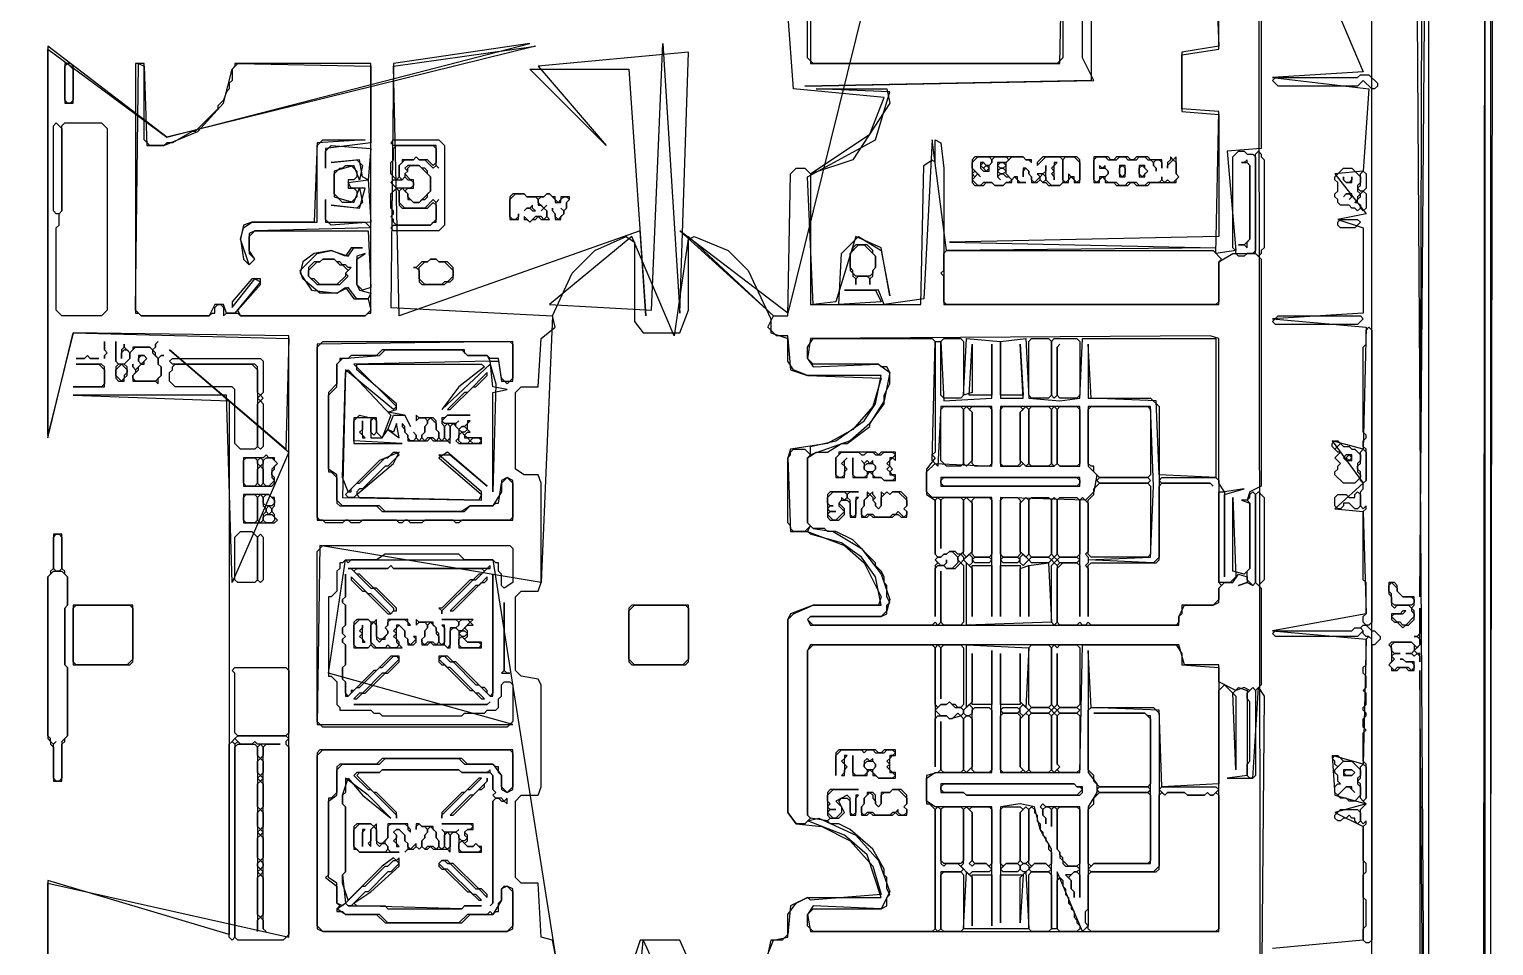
# Model space of a CAD drawing. Header units: millimetres. Extents: x 18 to 1005, y 22 to 1011.
# Drawn here: x 488 to 1005, y 404 to 727 of the extents above; entities that cross this region are included whole.
import ezdxf

# ---------------------------------------------------------------- set-up
doc = ezdxf.new("R2010")
doc.units = ezdxf.units.MM

msp = doc.modelspace()

# ---------------------------------------------------------------- linework, layer by layer
for points in [[(20, 1011), (1005, 1009), (1003, 22), (18, 24)], [(19, 1011), (19, 22), (1004, 22), (1004, 1011)], [(23, 1009), (1002, 1008), (1001, 24), (21, 26)], [(22, 1009), (21, 25), (1002, 24), (1002, 1009)], [(502, 715), (504, 713), (504, 702), (503, 701), (502, 701), (501, 702), (501, 714)], [(501, 715), (501, 701), (504, 701), (504, 714), (503, 715)], [(527, 715), (529, 714), (530, 686), (536, 686), (548, 691), (557, 701), (560, 713), (562, 715), (609, 714), (609, 687), (593, 685), (593, 678), (593, 684), (595, 686), (609, 685), (608, 674), (606, 675), (605, 681), (595, 680), (604, 681), (606, 679), (605, 674), (603, 679), (596, 677), (596, 668), (603, 666), (605, 671), (606, 666), (604, 664), (595, 665), (605, 664), (607, 671), (602, 671), (601, 673), (608, 674), (609, 659), (595, 658), (593, 660), (593, 667), (593, 659), (607, 659), (609, 657), (568, 656), (566, 655), (566, 648), (568, 646), (566, 644), (563, 653), (564, 657), (567, 659), (590, 659), (590, 686), (592, 688), (607, 688), (590, 687), (589, 659), (567, 659), (564, 658), (563, 653), (564, 646), (566, 644), (568, 646), (566, 649), (566, 654), (568, 656), (608, 656), (609, 636), (606, 635), (604, 637), (604, 646), (607, 648), (604, 647), (604, 637), (605, 635), (609, 634), (608, 632), (604, 632), (601, 636), (597, 634), (591, 634), (585, 639), (584, 642), (590, 648), (595, 649), (601, 647), (603, 650), (606, 650), (602, 650), (600, 647), (595, 649), (589, 648), (585, 645), (584, 641), (588, 635), (597, 634), (600, 636), (603, 632), (608, 632), (609, 628), (607, 626), (563, 626), (562, 628), (570, 637), (570, 639), (567, 639), (560, 631), (560, 629), (568, 639), (570, 638), (561, 627), (558, 627), (557, 630), (554, 630), (552, 626), (528, 626), (526, 628)], [(526, 715), (526, 627), (527, 627), (528, 626), (552, 626), (553, 627), (554, 627), (554, 629), (555, 630), (556, 630), (557, 629), (557, 626), (558, 627), (562, 627), (563, 626), (607, 626), (608, 627), (609, 627), (609, 715), (561, 715), (561, 714), (560, 713), (560, 709), (559, 708), (559, 706), (558, 705), (557, 702), (555, 700), (555, 699), (547, 691), (546, 691), (539, 687), (537, 687), (536, 686), (531, 686), (529, 688), (529, 715)], [(964, 707), (963, 706), (962, 706), (959, 709), (957, 707), (929, 707), (927, 709), (928, 710), (957, 710), (958, 711), (961, 711), (964, 708)], [(498, 694), (500, 692), (500, 663), (499, 662), (498, 662), (497, 663), (497, 693)], [(501, 694), (514, 694), (516, 692), (516, 628), (514, 626), (500, 626), (498, 628), (498, 657), (499, 658), (499, 662), (500, 663), (500, 693)], [(617, 688), (633, 688), (635, 686), (635, 658), (633, 656), (617, 656), (616, 657), (617, 658), (630, 658), (631, 659), (632, 659), (632, 666), (633, 667), (632, 666), (631, 667), (628, 664), (621, 664), (619, 666), (619, 670), (620, 671), (622, 669), (622, 667), (623, 667), (624, 666), (626, 666), (627, 667), (628, 667), (629, 668), (629, 669), (630, 670), (630, 675), (629, 676), (629, 677), (628, 678), (627, 678), (626, 679), (622, 679), (621, 678), (622, 677), (621, 676), (621, 675), (620, 674), (619, 675), (619, 679), (621, 681), (624, 681), (625, 682), (626, 681), (628, 681), (631, 678), (632, 679), (633, 678), (632, 679), (632, 686), (617, 686), (616, 687)], [(757, 676), (759, 678), (762, 678), (764, 676), (764, 630), (803, 630), (804, 679), (807, 681), (808, 680), (808, 688), (810, 687), (811, 678), (811, 630), (908, 630), (908, 645), (913, 648), (921, 648), (923, 646), (923, 566), (919, 564), (918, 561), (916, 561), (919, 560), (919, 537), (917, 535), (913, 536), (913, 562), (914, 534), (912, 532), (908, 532), (908, 564), (910, 564), (910, 534), (910, 563), (917, 565), (910, 564), (908, 567), (908, 618), (905, 619), (764, 618), (763, 611), (765, 608), (788, 609), (792, 606), (790, 596), (785, 588), (778, 582), (764, 577), (764, 580), (773, 582), (783, 589), (787, 595), (789, 605), (763, 605), (758, 607), (756, 610), (756, 619), (752, 619), (749, 622), (751, 626), (756, 626)], [(616, 676), (616, 680), (617, 681), (617, 685), (618, 686), (631, 686), (632, 685), (632, 680), (631, 679), (629, 681), (626, 681), (625, 682), (624, 681), (620, 681), (620, 680), (619, 679), (619, 675), (618, 674)], [(821, 680), (823, 682), (827, 682), (828, 681), (828, 680), (827, 679), (826, 679), (825, 680), (824, 680), (824, 678), (825, 677), (827, 677), (827, 679), (828, 680), (828, 681), (829, 682), (833, 682), (834, 681), (833, 680), (830, 680), (830, 675), (831, 674), (830, 675), (831, 676), (832, 676), (833, 675), (834, 675), (835, 674), (834, 673), (833, 673), (832, 672), (829, 672), (828, 673), (825, 673), (824, 672), (823, 672), (821, 674), (823, 676), (824, 675), (821, 678)], [(821, 681), (821, 673), (822, 672), (825, 672), (826, 673), (828, 673), (829, 672), (832, 672), (833, 673), (835, 673), (835, 674), (836, 675), (837, 674), (837, 673), (840, 673), (838, 673), (837, 674), (837, 675), (836, 675), (835, 674), (833, 676), (833, 680), (835, 682), (839, 682), (840, 681), (841, 681), (842, 680), (842, 681), (840, 681), (839, 682), (822, 682)], [(839, 678), (839, 675), (839, 677), (840, 678), (841, 677), (841, 676), (842, 675), (842, 673), (844, 673), (845, 674), (846, 673), (847, 673), (848, 672), (852, 672), (853, 673), (855, 673), (855, 674), (856, 675), (857, 674), (857, 673), (859, 673), (859, 681), (858, 682), (846, 682), (844, 680), (844, 679), (847, 682), (852, 682), (853, 681), (853, 673), (852, 672), (849, 672), (847, 674), (847, 679), (847, 677), (846, 676), (844, 676), (845, 675), (843, 673), (842, 674), (842, 675), (841, 676), (841, 677), (840, 678)], [(854, 682), (857, 682), (859, 680), (859, 674), (858, 673), (857, 674), (857, 675), (856, 675), (855, 676), (855, 674), (854, 673), (853, 674), (853, 681)], [(864, 682), (864, 673), (866, 673), (866, 674), (867, 675), (868, 674), (868, 673), (871, 673), (872, 672), (876, 672), (877, 673), (878, 673), (879, 672), (883, 672), (884, 673), (893, 673), (893, 674), (894, 675), (893, 676), (893, 682), (892, 681), (891, 682), (891, 681), (890, 680), (890, 678), (890, 679), (892, 681), (893, 680), (893, 676), (894, 675), (892, 673), (891, 673), (890, 674), (889, 673), (888, 674), (888, 675), (888, 674), (887, 673), (883, 673), (882, 672), (880, 672), (879, 673), (876, 673), (875, 672), (873, 672), (872, 673), (869, 673), (868, 674), (868, 675), (869, 676), (869, 677), (868, 678), (868, 679), (867, 678), (866, 679), (866, 678), (868, 678), (869, 677), (869, 676), (868, 675), (866, 675), (866, 674), (865, 673), (864, 674), (864, 681), (865, 682), (868, 682), (869, 681), (872, 681), (873, 682), (875, 682), (876, 681), (879, 681), (880, 682), (882, 682), (883, 681), (884, 681), (885, 680), (885, 679), (886, 678), (886, 677), (886, 678), (885, 679), (885, 680), (886, 681), (887, 681), (888, 680), (888, 678), (888, 681), (884, 681), (883, 682), (879, 682), (878, 681), (877, 681), (876, 682), (872, 682), (871, 681), (870, 681), (869, 682)], [(915, 684), (917, 684), (918, 683), (920, 683), (921, 682), (921, 649), (920, 648), (918, 648), (917, 647), (915, 647), (914, 648), (914, 649), (913, 650), (913, 682)], [(922, 684), (923, 683), (923, 682), (924, 681), (924, 650), (923, 649), (923, 648), (922, 647), (921, 648), (921, 683)], [(600, 679), (602, 679), (604, 677), (604, 675), (603, 674), (601, 674), (601, 671), (603, 671), (604, 670), (604, 668), (602, 666), (599, 666), (596, 669), (596, 676), (598, 678), (599, 678)], [(623, 679), (626, 679), (630, 675), (630, 670), (626, 666), (624, 666), (622, 668), (622, 669), (621, 670), (622, 671), (624, 671), (624, 674), (623, 674), (621, 676), (622, 677), (622, 678)], [(821, 676), (822, 677), (823, 676), (822, 675)], [(824, 679), (825, 680), (826, 679), (825, 678)], [(825, 678), (826, 679), (827, 678), (826, 677)], [(830, 679), (831, 680), (832, 680), (833, 679), (832, 678), (831, 678)], [(830, 677), (831, 678), (832, 678), (833, 677), (832, 676), (831, 676)], [(851, 680), (850, 680), (850, 679), (849, 678), (850, 677), (849, 676), (850, 675), (850, 674), (850, 679)], [(874, 679), (875, 678), (875, 676), (874, 675), (873, 676), (873, 678)], [(873, 679), (873, 675), (875, 675), (875, 679)], [(880, 676), (880, 678), (881, 679), (883, 677), (881, 675)], [(880, 679), (880, 675), (882, 675), (882, 676), (883, 677), (882, 678), (882, 679)], [(918, 681), (917, 680), (916, 680), (918, 680), (919, 679), (919, 653), (917, 651), (915, 651), (917, 651), (918, 650), (918, 652), (919, 653), (919, 679), (918, 680)], [(952, 678), (955, 678), (958, 675), (958, 673), (957, 672), (957, 670), (958, 669), (957, 668), (957, 667), (956, 666), (957, 666), (958, 665), (958, 664), (957, 663), (956, 664), (955, 664), (954, 665), (951, 665), (950, 666), (950, 667), (949, 668), (949, 669), (950, 670), (950, 673), (949, 674), (949, 675)], [(959, 677), (960, 676), (960, 671), (959, 670), (958, 670), (957, 671), (958, 672), (958, 676)], [(616, 673), (617, 674), (620, 674), (621, 675), (622, 674), (623, 674), (624, 673), (624, 672), (623, 671), (618, 671)], [(845, 675), (846, 676), (847, 675), (847, 674), (846, 673), (845, 674)], [(952, 675), (952, 674), (953, 673), (955, 673), (955, 675), (955, 674), (954, 673), (953, 673), (952, 674)], [(616, 669), (618, 671), (619, 670), (619, 665), (620, 664), (629, 664), (631, 666), (632, 665), (632, 660), (630, 658), (618, 658), (617, 659), (617, 660), (616, 661), (617, 662), (617, 663), (616, 664)], [(658, 660), (661, 660), (661, 662), (661, 661), (660, 660), (659, 660), (658, 661), (658, 667), (660, 669), (663, 669), (664, 668), (667, 668), (668, 667), (668, 665), (669, 665), (670, 664), (669, 663), (670, 664), (671, 663), (671, 661), (670, 660), (669, 661), (667, 661), (665, 659), (663, 661), (663, 660), (664, 660), (665, 659), (666, 660), (667, 660), (668, 661), (669, 660), (672, 660), (671, 661), (671, 663), (670, 664), (671, 665), (670, 664), (668, 666), (668, 667), (669, 668), (670, 668), (671, 669), (672, 669), (674, 667), (674, 666), (676, 666), (676, 667), (677, 668), (678, 668), (679, 667), (678, 666), (678, 664), (677, 663), (676, 664), (677, 663), (677, 662), (675, 660), (674, 661), (674, 662), (673, 663), (673, 664), (673, 663), (674, 662), (674, 660), (676, 660), (676, 661), (677, 662), (677, 663), (678, 664), (678, 666), (679, 667), (679, 668), (676, 668), (676, 667), (675, 666), (674, 667), (674, 668), (673, 668), (672, 669), (671, 669), (670, 668), (664, 668), (663, 669), (659, 669), (658, 668)], [(952, 668), (953, 669), (954, 669), (955, 668), (954, 667), (955, 668), (955, 669), (953, 669)], [(959, 670), (960, 669), (960, 664), (959, 663), (958, 664), (958, 665), (957, 666), (957, 667), (958, 668), (958, 669)], [(667, 663), (666, 664), (666, 665), (665, 664), (664, 664), (663, 663), (664, 664), (665, 664), (666, 663)], [(950, 658), (950, 659), (951, 660), (957, 660), (958, 659), (956, 657), (951, 657)], [(781, 651), (783, 651), (787, 647), (787, 643), (786, 642), (786, 641), (785, 640), (780, 640), (779, 641), (779, 642), (778, 643), (778, 648)], [(780, 651), (779, 650), (779, 649), (778, 648), (778, 642), (779, 641), (779, 640), (780, 639), (780, 637), (780, 639), (781, 640), (784, 640), (785, 639), (785, 637), (785, 639), (786, 640), (786, 642), (787, 643), (787, 647), (786, 648), (786, 649), (784, 651)], [(587, 640), (587, 642), (590, 645), (591, 645), (592, 646), (596, 646), (598, 644), (599, 644), (601, 642), (600, 641), (600, 640), (597, 637), (591, 637), (589, 639), (588, 639)], [(587, 643), (587, 640), (590, 637), (598, 637), (601, 640), (600, 641), (602, 643), (601, 643), (600, 644), (599, 644), (598, 645), (597, 645), (596, 646), (592, 646), (591, 645), (589, 645)], [(624, 643), (625, 643), (626, 642), (626, 638), (627, 637), (635, 637), (636, 638), (637, 638), (638, 639), (638, 643), (636, 645), (633, 645), (632, 646), (630, 646), (629, 645), (627, 645), (625, 643)], [(626, 643), (628, 645), (629, 645), (630, 646), (632, 646), (633, 645), (635, 645), (638, 642), (638, 640), (636, 638), (635, 638), (634, 637), (628, 637), (626, 639)], [(810, 641), (811, 642), (811, 648), (812, 649), (906, 649), (909, 646), (908, 645), (908, 631), (907, 630), (812, 630), (811, 631), (811, 640)], [(927, 624), (929, 626), (958, 626), (959, 625), (957, 623), (928, 623)], [(961, 622), (962, 621), (962, 518), (961, 517), (960, 517), (959, 518), (959, 520), (960, 521), (960, 532), (959, 533), (959, 557), (960, 558), (960, 559), (959, 558), (958, 559), (958, 564), (959, 565), (959, 567), (960, 568), (960, 579), (959, 580), (959, 582), (960, 583), (960, 584), (959, 585), (959, 615), (960, 616), (960, 621)], [(515, 617), (515, 614), (516, 613), (515, 612), (515, 611), (515, 612), (516, 613), (515, 614)], [(519, 617), (519, 610), (520, 609), (519, 608), (519, 604), (520, 603), (522, 603), (522, 604), (523, 605), (523, 608), (522, 609), (524, 611), (524, 613), (526, 615), (531, 615), (532, 614), (532, 613), (534, 611), (534, 609), (535, 608), (535, 605), (533, 603), (526, 603), (525, 604), (525, 605), (527, 607), (527, 608), (528, 609), (529, 609), (529, 610), (530, 611), (529, 612), (527, 612), (527, 610), (528, 609), (526, 607), (525, 608), (525, 609), (525, 608), (526, 607), (526, 606), (525, 605), (525, 603), (533, 603), (534, 602), (534, 604), (535, 605), (535, 608), (534, 609), (534, 611), (535, 612), (536, 612), (535, 612), (534, 611), (533, 612), (533, 613), (532, 614), (533, 615), (533, 616), (534, 617), (533, 616), (533, 615), (532, 614), (531, 615), (525, 615), (525, 614), (524, 613), (522, 615), (522, 616), (522, 615), (521, 614), (521, 611), (521, 613), (522, 614), (523, 614), (524, 613), (524, 611), (522, 609), (520, 609), (519, 610)], [(590, 615), (592, 617), (658, 617), (659, 616), (659, 604), (657, 602), (655, 604), (654, 611), (651, 611), (650, 612), (643, 612), (642, 613), (642, 614), (613, 614), (611, 612), (602, 612), (601, 611), (598, 611), (598, 610), (597, 609), (597, 602), (594, 599), (594, 571), (595, 571), (597, 569), (597, 560), (598, 559), (611, 559), (613, 557), (642, 557), (644, 559), (652, 559), (653, 560), (654, 560), (655, 567), (657, 569), (659, 567), (659, 555), (658, 554), (641, 554), (640, 553), (639, 553), (638, 554), (628, 554), (627, 553), (623, 553), (622, 554), (621, 554), (620, 553), (619, 553), (618, 554), (606, 554), (605, 553), (602, 553), (601, 554), (600, 554), (599, 553), (593, 553), (592, 554), (591, 554), (590, 555)], [(590, 616), (590, 554), (659, 554), (659, 568), (657, 569), (655, 568), (655, 564), (652, 559), (644, 559), (641, 557), (614, 557), (612, 559), (599, 559), (597, 561), (597, 570), (594, 572), (594, 598), (597, 601), (597, 609), (599, 611), (612, 612), (614, 614), (641, 614), (643, 612), (650, 612), (651, 610), (603, 609), (618, 594), (617, 593), (600, 607), (599, 562), (648, 561), (648, 564), (633, 577), (637, 577), (650, 566), (636, 578), (633, 576), (648, 563), (647, 561), (605, 562), (604, 563), (617, 574), (619, 578), (612, 575), (601, 564), (599, 569), (600, 606), (601, 607), (616, 591), (613, 583), (611, 585), (611, 590), (603, 590), (603, 581), (620, 581), (603, 582), (603, 589), (605, 591), (609, 590), (609, 583), (613, 583), (615, 586), (619, 583), (618, 588), (617, 585), (615, 586), (617, 591), (621, 591), (623, 587), (621, 591), (615, 592), (618, 593), (618, 595), (604, 607), (604, 609), (648, 609), (649, 608), (640, 601), (634, 593), (651, 609), (653, 602), (652, 564), (652, 599), (657, 600), (652, 601), (651, 610), (654, 610), (655, 603), (659, 603), (659, 617)], [(765, 618), (807, 618), (808, 617), (808, 578), (807, 577), (808, 576), (805, 572), (805, 563), (808, 561), (808, 542), (809, 541), (808, 540), (809, 539), (808, 538), (808, 520), (808, 537), (809, 538), (811, 538), (812, 537), (815, 537), (817, 539), (818, 538), (818, 518), (817, 517), (811, 517), (810, 518), (810, 536), (810, 518), (809, 517), (808, 518), (807, 517), (765, 517), (763, 519), (764, 520), (789, 520), (791, 521), (791, 524), (792, 525), (791, 527), (791, 531), (790, 532), (790, 534), (789, 536), (787, 538), (787, 539), (779, 547), (773, 550), (770, 550), (769, 551), (765, 551), (763, 553), (763, 576), (766, 578), (770, 578), (775, 581), (777, 581), (785, 587), (785, 588), (790, 595), (790, 598), (792, 602), (792, 606), (791, 608), (789, 608), (788, 609), (765, 609), (763, 611), (763, 615)], [(907, 618), (907, 569), (887, 570), (886, 596), (863, 597), (862, 616), (862, 597), (884, 597), (887, 594), (887, 541), (885, 539), (862, 540), (884, 541), (885, 566), (884, 594), (862, 594), (862, 573), (865, 570), (864, 564), (861, 561), (831, 562), (831, 520), (831, 538), (838, 538), (838, 520), (838, 537), (841, 538), (841, 520), (841, 538), (848, 539), (849, 518), (819, 517), (819, 539), (821, 537), (821, 520), (821, 538), (828, 538), (828, 520), (828, 562), (807, 562), (805, 564), (805, 571), (808, 574), (828, 573), (828, 594), (810, 594), (809, 573), (807, 575), (808, 617), (810, 617), (811, 596), (828, 597), (828, 616), (828, 598), (820, 598), (821, 616), (821, 599), (818, 598), (819, 618), (831, 617), (831, 597), (839, 597), (838, 616), (839, 598), (831, 598), (831, 617), (840, 618), (841, 597), (852, 596), (859, 597), (860, 618)], [(811, 618), (817, 618), (818, 617), (818, 598), (817, 597), (811, 597), (810, 598), (810, 617)], [(842, 618), (848, 618), (849, 617), (849, 598), (848, 597), (842, 597), (841, 598), (841, 617)], [(850, 618), (858, 618), (859, 617), (859, 598), (858, 597), (852, 597), (851, 598), (851, 615), (852, 616), (851, 615), (851, 598), (850, 597), (849, 598), (849, 617)], [(513, 611), (510, 611), (509, 612), (508, 611), (505, 611), (508, 611), (509, 612), (510, 611)], [(527, 610), (527, 611), (528, 612), (529, 612), (530, 611), (528, 609)], [(538, 610), (539, 611), (570, 611), (571, 610), (571, 599), (570, 598), (569, 599), (569, 608), (568, 609), (539, 609)], [(505, 609), (513, 609), (515, 607), (515, 602), (514, 601), (504, 601), (515, 601), (515, 608), (514, 609)], [(521, 609), (523, 607), (523, 606), (522, 605), (522, 604), (521, 603), (519, 605), (519, 607)], [(539, 608), (540, 609), (567, 609), (569, 607), (569, 580), (568, 579), (563, 579), (561, 581), (561, 600), (560, 601), (540, 601), (538, 603), (538, 606), (539, 607)], [(650, 606), (643, 599), (642, 599), (636, 593), (637, 593), (645, 601), (646, 601), (650, 605)], [(569, 597), (570, 598), (571, 597), (570, 596)], [(570, 596), (571, 595), (571, 580), (570, 579), (569, 580), (569, 595)], [(811, 594), (817, 594), (818, 593), (818, 574), (817, 573), (812, 573), (810, 575), (810, 593)], [(819, 594), (821, 592), (821, 575), (819, 573), (818, 574), (818, 593)], [(821, 594), (827, 594), (828, 593), (828, 574), (827, 573), (822, 573), (821, 574), (821, 592), (820, 593)], [(832, 594), (838, 594), (839, 593), (838, 592), (838, 574), (837, 573), (832, 573), (831, 574), (831, 593)], [(831, 594), (831, 573), (838, 573), (839, 574), (840, 573), (850, 573), (851, 574), (852, 573), (859, 573), (859, 594)], [(840, 594), (841, 593), (841, 574), (840, 573), (838, 575), (838, 592)], [(842, 594), (848, 594), (849, 593), (849, 574), (848, 573), (842, 573), (841, 574), (841, 593)], [(850, 594), (851, 593), (851, 574), (850, 573), (849, 574), (849, 593)], [(852, 594), (858, 594), (859, 593), (859, 574), (858, 573), (852, 573), (851, 574), (851, 593)], [(863, 594), (883, 594), (884, 593), (884, 570), (883, 569), (866, 569), (864, 571), (864, 573), (863, 573), (862, 574), (862, 593)], [(606, 589), (606, 586), (605, 585), (606, 584), (606, 583), (607, 583), (606, 584)], [(610, 590), (611, 589), (611, 585), (610, 584), (609, 585), (609, 589)], [(620, 588), (620, 587), (621, 586), (621, 585), (622, 584), (622, 582), (629, 582), (630, 583), (631, 582), (636, 582), (637, 581), (637, 587), (638, 588), (640, 586), (640, 583), (639, 582), (640, 581), (648, 581), (648, 583), (643, 583), (642, 584), (643, 585), (644, 585), (643, 586), (643, 588), (644, 589), (643, 589), (643, 588), (642, 587), (641, 587), (640, 586), (639, 587), (639, 588), (640, 589), (639, 588), (635, 588), (634, 589), (636, 591), (644, 591), (636, 591), (635, 590), (634, 590), (634, 588), (635, 587), (635, 583), (634, 582), (633, 583), (633, 585), (632, 586), (632, 589), (631, 590), (626, 590), (625, 591), (625, 589), (626, 590), (628, 590), (629, 589), (629, 588), (628, 587), (628, 585), (627, 584), (627, 583), (626, 582), (625, 583), (625, 584), (624, 585), (625, 584), (625, 583), (624, 582), (623, 582), (622, 583), (622, 584), (621, 585), (621, 587)], [(630, 590), (632, 588), (632, 586), (633, 585), (633, 583), (632, 582), (631, 583), (629, 583), (628, 582), (627, 583), (627, 584), (628, 585), (628, 587), (629, 588), (629, 589)], [(636, 588), (637, 587), (637, 583), (636, 582), (635, 583), (635, 587)], [(640, 586), (641, 587), (642, 587), (643, 586), (642, 585), (641, 585)], [(640, 584), (641, 585), (642, 584), (642, 583), (643, 583), (644, 582), (643, 581), (641, 581), (640, 582)], [(644, 582), (645, 583), (647, 583), (648, 582), (647, 581), (645, 581)], [(758, 579), (762, 579), (764, 577), (763, 576), (763, 553), (764, 552), (762, 550), (758, 550), (757, 551), (757, 552), (756, 553), (756, 576), (757, 577), (757, 578)], [(948, 580), (948, 581), (949, 582), (950, 582), (951, 581), (949, 579)], [(951, 581), (952, 580), (954, 580), (955, 579), (956, 579), (958, 577), (958, 575), (957, 574), (957, 571), (958, 570), (958, 569), (956, 567), (952, 567), (949, 570), (949, 571), (950, 572), (950, 573), (951, 574), (949, 576), (951, 578), (950, 578), (949, 579)], [(959, 579), (960, 578), (960, 568), (959, 567), (958, 568), (958, 571), (957, 572), (957, 573), (958, 574), (958, 578)], [(575, 576), (573, 576), (572, 577), (571, 576), (564, 576), (564, 566), (574, 566), (575, 567), (575, 569), (574, 570), (574, 571), (575, 572), (575, 573), (576, 574), (575, 575)], [(565, 576), (568, 576), (569, 575), (569, 567), (568, 566), (565, 566), (564, 567), (564, 575)], [(569, 575), (570, 576), (571, 575), (571, 574), (570, 573), (569, 574)], [(572, 576), (574, 576), (576, 574), (574, 572), (574, 569), (575, 568), (573, 566), (572, 566), (571, 567), (571, 575)], [(619, 577), (615, 573), (614, 573), (606, 565), (605, 565), (604, 564), (604, 563), (603, 562), (601, 562), (600, 563), (601, 564), (602, 564), (602, 565), (604, 567), (605, 567), (614, 576), (615, 576), (617, 578), (618, 578)], [(773, 576), (773, 569), (776, 569), (776, 571), (777, 572), (776, 573), (776, 575), (777, 576), (775, 574), (776, 573), (776, 570), (775, 569), (774, 569), (773, 570), (773, 576), (775, 578), (781, 578), (782, 577), (783, 577), (784, 578), (786, 578), (787, 577), (789, 577), (790, 578), (793, 578), (794, 577), (793, 576), (792, 576), (792, 575), (791, 574), (792, 573), (791, 572), (792, 571), (792, 570), (793, 570), (794, 569), (793, 568), (790, 568), (789, 569), (787, 569), (786, 570), (786, 571), (787, 572), (787, 573), (786, 574), (786, 575), (785, 574), (784, 575), (783, 574), (782, 575), (783, 574), (783, 572), (784, 571), (784, 570), (783, 569), (780, 569), (779, 570), (779, 576), (779, 569), (784, 569), (784, 570), (785, 571), (786, 570), (786, 569), (789, 569), (790, 568), (794, 568), (794, 570), (793, 570), (792, 571), (793, 572), (792, 573), (792, 575), (793, 576), (794, 575), (794, 578), (789, 578), (788, 577), (787, 578), (774, 578), (774, 577)], [(783, 573), (784, 574), (786, 574), (787, 573), (787, 572), (786, 571), (784, 571), (783, 572)], [(952, 576), (953, 575), (955, 575), (955, 577), (953, 577)], [(953, 576), (954, 577), (955, 576), (954, 575)], [(570, 573), (571, 572), (571, 567), (570, 566), (569, 567), (569, 572)], [(810, 568), (811, 569), (858, 569), (859, 568), (859, 567), (858, 566), (811, 566), (810, 567)], [(810, 569), (810, 566), (859, 566), (859, 569)], [(908, 568), (908, 532), (909, 531), (908, 530), (908, 526), (906, 524), (895, 524), (895, 521), (894, 520), (894, 518), (893, 517), (863, 517), (862, 518), (861, 517), (860, 517), (859, 518), (858, 517), (852, 517), (851, 518), (851, 537), (853, 539), (858, 539), (859, 538), (859, 520), (859, 561), (860, 562), (862, 560), (862, 543), (861, 542), (862, 541), (862, 539), (861, 538), (862, 537), (862, 520), (862, 538), (863, 539), (886, 539), (887, 540), (887, 566), (888, 567), (905, 567), (906, 566), (905, 567), (888, 567), (887, 568), (888, 569), (907, 569)], [(865, 568), (866, 569), (883, 569), (884, 568), (883, 567), (866, 567)], [(565, 563), (568, 563), (569, 562), (569, 554), (568, 553), (565, 553), (564, 554), (564, 562)], [(564, 563), (564, 553), (575, 553), (576, 554), (575, 555), (575, 556), (574, 557), (574, 558), (575, 559), (575, 562), (574, 562), (573, 563)], [(570, 563), (571, 562), (571, 559), (572, 558), (572, 557), (571, 556), (571, 554), (570, 553), (569, 554), (569, 562)], [(571, 562), (572, 563), (573, 563), (575, 561), (575, 560), (574, 559), (572, 559), (571, 560)], [(776, 564), (777, 563), (777, 562), (776, 561), (775, 562), (775, 561), (774, 560), (774, 559), (776, 557), (773, 554), (772, 554), (770, 556), (771, 557), (773, 557), (771, 557), (770, 558), (771, 559), (772, 559), (771, 559), (770, 560), (770, 562), (772, 564)], [(770, 563), (770, 555), (771, 554), (774, 554), (776, 556), (776, 558), (774, 560), (775, 561), (777, 561), (778, 560), (778, 555), (780, 555), (780, 561), (781, 562), (780, 562), (780, 556), (779, 555), (778, 556), (778, 561), (777, 562), (777, 563), (778, 564), (781, 564), (771, 564)], [(798, 561), (798, 559), (797, 558), (798, 557), (798, 556), (797, 555), (795, 557), (794, 556), (793, 556), (792, 555), (787, 555), (786, 556), (784, 556), (783, 555), (782, 556), (782, 558), (783, 559), (783, 561), (785, 563), (786, 562), (786, 561), (787, 560), (787, 559), (788, 558), (789, 559), (789, 562), (791, 564), (792, 563), (793, 564), (795, 564)], [(784, 564), (784, 562), (783, 561), (783, 559), (782, 558), (782, 555), (784, 555), (785, 556), (786, 555), (793, 555), (794, 556), (795, 556), (796, 555), (798, 555), (798, 557), (797, 558), (798, 559), (798, 562), (796, 564), (793, 564), (792, 563), (791, 564), (790, 563), (789, 564), (789, 559), (788, 558), (787, 559), (787, 560), (786, 561), (787, 562), (786, 563), (786, 564), (785, 563)], [(866, 567), (883, 567), (884, 566), (884, 542), (883, 541), (863, 541), (862, 542), (862, 561), (864, 563), (864, 565)], [(920, 564), (921, 563), (921, 532), (920, 531), (918, 533), (918, 536), (919, 537), (919, 560), (918, 561), (919, 562), (919, 563)], [(922, 564), (924, 562), (924, 533), (922, 531), (921, 532), (921, 563)], [(958, 563), (958, 559), (957, 558), (956, 558), (954, 560), (952, 560), (952, 559), (951, 558), (950, 558), (949, 559), (949, 562), (950, 563), (953, 563), (954, 562), (956, 562), (956, 563), (957, 564)], [(572, 558), (573, 559), (574, 558), (574, 557), (573, 556), (572, 557)], [(809, 562), (810, 561), (810, 544), (810, 561), (811, 562), (817, 562), (818, 561), (818, 543), (817, 542), (816, 542), (815, 543), (813, 543), (812, 542), (811, 542), (810, 541), (809, 541), (808, 542), (808, 561)], [(819, 562), (821, 560), (821, 543), (819, 541), (818, 542), (818, 561)], [(822, 562), (827, 562), (828, 561), (828, 542), (827, 541), (822, 541), (821, 542), (821, 561)], [(832, 562), (837, 562), (838, 561), (838, 542), (837, 541), (832, 541), (831, 542), (831, 561)], [(840, 562), (841, 561), (841, 542), (840, 541), (838, 543), (838, 560)], [(842, 562), (848, 562), (849, 561), (849, 542), (848, 541), (842, 541), (841, 542), (841, 561)], [(850, 562), (851, 561), (851, 542), (850, 541), (849, 542), (849, 561)], [(852, 562), (858, 562), (859, 561), (859, 542), (858, 541), (852, 541), (851, 542), (851, 561)], [(571, 555), (572, 556), (574, 556), (575, 555), (575, 554), (574, 553), (572, 553), (571, 554)], [(497, 549), (497, 537), (496, 536), (496, 535), (495, 534), (495, 477), (496, 476), (496, 475), (497, 474), (497, 462), (500, 462), (500, 475), (501, 476), (501, 477), (502, 478), (502, 502), (501, 503), (501, 523), (502, 524), (502, 534), (501, 535), (501, 536), (500, 537), (500, 549)], [(498, 549), (499, 549), (500, 548), (500, 537), (499, 536), (498, 536), (497, 537), (497, 548)], [(563, 550), (567, 550), (569, 548), (569, 533), (568, 532), (562, 532), (561, 533), (561, 548)], [(570, 549), (571, 548), (571, 533), (570, 532), (569, 533), (569, 548)], [(756, 451), (756, 519), (758, 521), (765, 524), (789, 524), (787, 534), (782, 541), (775, 546), (764, 549), (763, 550), (764, 552), (765, 551), (772, 550), (782, 544), (789, 535), (792, 526), (791, 522), (789, 520), (764, 520), (763, 519), (764, 517), (894, 517), (894, 520), (896, 524), (906, 524), (908, 525), (908, 530), (910, 532), (913, 532), (915, 535), (918, 534), (918, 532), (915, 531), (918, 532), (920, 531), (921, 532), (923, 530), (923, 496), (921, 494), (920, 495), (919, 494), (917, 495), (914, 494), (908, 497), (908, 503), (896, 503), (894, 510), (764, 510), (763, 508), (763, 450), (764, 449), (762, 447), (759, 447)], [(590, 543), (592, 545), (658, 545), (659, 544), (659, 532), (656, 530), (655, 531), (655, 535), (654, 536), (654, 539), (653, 539), (652, 540), (642, 540), (640, 542), (614, 542), (611, 540), (602, 540), (601, 539), (600, 540), (599, 539), (598, 539), (598, 537), (597, 536), (597, 529), (595, 527), (594, 527), (594, 499), (595, 499), (597, 497), (597, 489), (598, 488), (598, 487), (609, 487), (610, 486), (612, 486), (613, 485), (641, 485), (642, 486), (649, 486), (650, 487), (653, 487), (654, 488), (654, 491), (655, 492), (655, 496), (656, 497), (658, 497), (659, 496), (659, 483), (657, 481), (592, 481), (590, 483)], [(808, 540), (809, 541), (810, 541), (811, 542), (812, 542), (813, 543), (814, 543), (816, 541), (816, 539), (814, 537), (812, 537), (811, 538), (812, 539), (812, 540), (812, 539), (811, 538), (810, 538)], [(601, 537), (602, 537), (609, 530), (610, 530), (617, 523), (617, 522), (616, 521), (609, 528), (608, 528), (602, 534), (602, 533), (606, 529), (607, 529), (615, 521), (616, 521), (617, 522), (618, 522), (618, 523), (611, 530), (610, 530), (605, 535), (604, 535), (603, 536), (604, 537), (615, 537), (616, 538), (617, 537), (648, 537), (649, 536), (648, 535), (647, 535), (645, 533), (644, 533), (634, 523), (633, 523), (634, 522), (634, 521), (634, 522), (645, 533), (646, 533), (650, 537), (651, 537), (651, 538), (650, 537), (617, 537), (616, 538), (615, 537)], [(816, 541), (817, 542), (818, 541), (818, 540), (817, 539), (816, 540)], [(820, 542), (821, 541), (821, 539), (820, 538), (818, 540)], [(821, 540), (822, 541), (827, 541), (828, 540), (827, 539), (822, 539)], [(831, 540), (832, 541), (837, 541), (838, 540), (837, 539), (832, 539)], [(838, 539), (838, 541), (839, 542), (841, 540), (839, 538)], [(841, 540), (842, 541), (848, 541), (849, 540), (848, 539), (842, 539)], [(849, 540), (850, 541), (851, 540), (850, 539)], [(850, 539), (851, 538), (851, 518), (850, 517), (849, 518), (849, 538)], [(850, 539), (851, 540), (852, 539), (851, 538)], [(851, 540), (852, 541), (858, 541), (859, 540), (858, 539), (852, 539)], [(497, 536), (500, 536), (502, 534), (502, 524), (501, 523), (501, 503), (502, 502), (502, 478), (500, 476), (500, 463), (499, 462), (498, 462), (497, 463), (497, 475), (498, 476), (497, 475), (496, 476), (496, 477), (495, 478), (495, 534)], [(600, 535), (600, 527), (599, 526), (599, 525), (600, 524), (600, 517), (599, 516), (599, 514), (600, 513), (599, 512), (599, 511), (600, 510), (600, 503), (599, 502), (599, 498), (600, 497), (600, 492), (601, 492), (604, 495), (605, 495), (612, 502), (613, 502), (617, 506), (618, 506), (619, 505), (614, 500), (613, 500), (606, 493), (605, 493), (603, 491), (604, 491), (606, 493), (607, 493), (614, 500), (615, 500), (619, 504), (619, 506), (616, 506), (611, 501), (610, 501), (603, 494), (602, 494), (602, 493), (601, 492), (600, 493), (600, 497), (599, 498), (599, 502), (600, 503), (600, 510), (599, 511), (599, 512), (600, 513), (599, 514), (599, 516), (600, 517), (600, 524), (599, 525), (599, 526), (600, 527)], [(652, 535), (652, 493), (651, 492), (650, 493), (650, 494), (649, 495), (648, 495), (639, 504), (638, 504), (636, 506), (633, 506), (633, 504), (634, 503), (635, 503), (644, 494), (645, 494), (648, 491), (649, 491), (647, 493), (646, 493), (637, 502), (636, 502), (633, 505), (634, 506), (635, 506), (637, 504), (638, 504), (646, 496), (647, 496), (651, 492), (652, 492)], [(650, 534), (647, 531), (646, 531), (637, 522), (638, 522), (648, 532), (649, 532), (650, 533)], [(968, 531), (969, 532), (971, 530), (971, 529), (973, 527), (976, 527), (977, 526), (977, 525), (976, 524), (970, 524), (969, 525), (969, 528), (968, 529)], [(968, 532), (968, 528), (969, 527), (969, 524), (970, 523), (971, 524), (975, 524), (976, 523), (976, 522), (977, 521), (977, 520), (974, 517), (973, 517), (972, 518), (971, 518), (969, 520), (970, 521), (973, 521), (974, 522), (973, 522), (972, 521), (969, 521), (969, 519), (970, 518), (971, 518), (973, 516), (974, 517), (975, 517), (977, 519), (977, 522), (976, 523), (977, 524), (977, 527), (973, 527), (971, 529), (971, 531), (970, 532)], [(504, 523), (505, 524), (524, 524), (525, 523), (525, 505), (523, 503), (505, 503), (504, 504)], [(504, 524), (504, 503), (524, 503), (525, 504), (525, 524)], [(656, 525), (656, 501), (655, 500), (658, 500), (657, 500), (656, 501)], [(702, 524), (720, 524), (721, 523), (721, 505), (719, 503), (702, 503), (700, 505), (700, 522)], [(701, 524), (700, 523), (700, 504), (701, 503), (720, 503), (721, 504), (721, 524)], [(979, 523), (979, 514), (978, 513), (977, 513), (978, 513), (979, 512), (979, 510), (978, 509), (976, 511), (969, 511), (968, 510), (969, 509), (969, 504), (968, 503), (969, 502), (969, 501), (971, 501), (972, 502), (974, 502), (975, 501), (977, 501), (977, 504), (974, 504), (973, 505), (972, 505), (973, 505), (974, 504), (976, 504), (977, 503), (977, 502), (976, 501), (975, 502), (971, 502), (970, 501), (968, 503), (970, 505), (969, 506), (970, 507), (972, 507), (970, 507), (969, 508), (969, 510), (970, 511), (976, 511), (977, 510), (977, 508), (976, 507), (974, 507), (976, 507), (977, 506), (978, 507), (979, 506), (979, 504), (979, 507), (978, 507), (977, 508), (979, 510)], [(605, 519), (608, 519), (609, 518), (609, 510), (608, 509), (604, 509), (603, 510), (603, 517)], [(603, 518), (603, 509), (608, 509), (609, 510), (610, 509), (620, 509), (619, 510), (619, 511), (618, 512), (618, 516), (619, 517), (621, 515), (621, 513), (622, 512), (622, 510), (624, 510), (625, 511), (625, 513), (624, 513), (625, 512), (623, 510), (622, 511), (622, 512), (621, 513), (621, 515), (619, 517), (618, 517), (618, 516), (617, 515), (618, 514), (617, 513), (618, 512), (618, 511), (619, 510), (618, 509), (616, 509), (615, 510), (614, 509), (611, 509), (609, 511), (609, 517), (610, 518), (611, 517), (611, 512), (612, 511), (613, 512), (614, 512), (614, 513), (615, 514), (615, 515), (614, 516), (615, 517), (615, 518), (616, 519), (621, 519), (622, 518), (622, 517), (623, 517), (622, 518), (622, 519), (615, 519), (615, 517), (614, 516), (615, 515), (615, 514), (613, 512), (612, 512), (611, 513), (611, 519), (610, 518), (609, 518), (608, 519), (604, 519)], [(606, 517), (606, 516), (605, 515), (606, 514), (605, 513), (606, 512), (606, 511), (607, 511), (606, 512)], [(625, 519), (625, 517), (626, 518), (628, 518), (629, 517), (629, 516), (628, 515), (628, 513), (627, 512), (627, 510), (629, 510), (630, 511), (631, 510), (635, 510), (636, 509), (637, 509), (637, 515), (638, 516), (639, 516), (640, 515), (640, 509), (648, 509), (648, 511), (643, 511), (642, 512), (643, 513), (643, 515), (642, 516), (643, 517), (645, 517), (644, 518), (645, 519), (634, 519), (639, 519), (640, 518), (640, 517), (639, 516), (637, 516), (637, 510), (636, 509), (635, 510), (635, 517), (634, 517), (635, 516), (635, 511), (634, 510), (633, 511), (633, 514), (632, 515), (632, 516), (631, 517), (631, 518), (626, 518)], [(630, 518), (632, 516), (632, 514), (633, 513), (633, 511), (632, 510), (631, 511), (629, 511), (628, 510), (627, 511), (627, 512), (628, 513), (628, 515), (629, 516), (629, 517)], [(639, 516), (640, 517), (640, 518), (641, 519), (643, 519), (644, 518), (641, 515), (640, 515)], [(959, 517), (960, 517), (962, 515), (963, 515), (965, 513), (965, 512), (963, 510), (962, 510), (962, 406), (961, 405), (960, 405), (959, 406), (959, 410), (960, 411), (960, 420), (959, 421), (959, 429), (960, 430), (960, 433), (959, 434), (959, 446), (960, 447), (960, 448), (959, 447), (958, 448), (958, 452), (960, 454), (959, 455), (960, 456), (960, 468), (959, 469), (959, 479), (960, 480), (959, 481), (959, 484), (960, 485), (960, 486), (959, 487), (959, 488), (960, 489), (960, 493), (959, 494), (960, 495), (960, 499), (959, 500), (959, 502), (960, 503), (960, 512), (961, 513), (962, 512), (961, 513), (960, 513), (959, 514), (959, 515), (958, 516)], [(640, 514), (641, 515), (642, 515), (643, 514), (642, 513), (641, 513)], [(640, 512), (641, 513), (643, 511), (647, 511), (648, 510), (647, 509), (641, 509), (640, 510)], [(959, 515), (957, 513), (928, 513), (927, 514), (928, 515), (955, 515), (956, 516), (958, 516)], [(765, 510), (807, 510), (808, 509), (808, 467), (808, 484), (809, 485), (812, 485), (813, 484), (817, 485), (818, 484), (818, 466), (817, 465), (811, 465), (810, 466), (810, 483), (810, 466), (809, 465), (805, 464), (805, 454), (806, 454), (808, 452), (808, 410), (807, 409), (765, 409), (763, 411), (763, 415), (765, 417), (789, 417), (791, 418), (791, 421), (792, 422), (791, 424), (791, 428), (790, 429), (790, 431), (786, 438), (778, 445), (774, 447), (771, 447), (770, 448), (771, 449), (774, 449), (776, 451), (774, 455), (775, 456), (777, 456), (778, 455), (778, 450), (780, 450), (780, 456), (781, 457), (780, 457), (780, 451), (779, 450), (778, 451), (778, 456), (777, 457), (773, 455), (775, 453), (775, 451), (773, 449), (772, 449), (770, 451), (771, 452), (773, 452), (771, 452), (770, 453), (771, 454), (770, 455), (770, 457), (772, 459), (781, 459), (771, 459), (770, 458), (770, 450), (771, 449), (770, 448), (764, 449), (763, 450), (763, 508)], [(819, 510), (841, 509), (840, 488), (838, 490), (838, 507), (838, 489), (831, 489), (831, 507), (831, 465), (859, 465), (860, 510), (893, 510), (895, 507), (895, 503), (908, 502), (908, 461), (888, 460), (887, 487), (863, 488), (862, 508), (862, 465), (865, 461), (865, 458), (862, 453), (862, 411), (860, 409), (851, 430), (851, 410), (849, 410), (849, 438), (845, 445), (843, 453), (838, 454), (831, 453), (831, 412), (831, 429), (839, 429), (838, 412), (838, 428), (840, 430), (841, 410), (818, 410), (819, 430), (821, 428), (821, 411), (821, 429), (828, 429), (828, 411), (828, 453), (808, 453), (805, 455), (805, 463), (808, 465), (828, 465), (828, 508), (828, 489), (821, 489), (821, 507), (821, 490), (819, 488)], [(809, 510), (810, 509), (810, 491), (810, 509), (811, 510), (817, 510), (818, 509), (818, 489), (817, 488), (816, 488), (815, 489), (814, 489), (813, 490), (812, 489), (810, 489), (809, 488), (808, 489), (808, 509)], [(842, 510), (848, 510), (849, 509), (849, 489), (848, 488), (842, 488), (841, 489), (841, 509)], [(850, 510), (851, 509), (852, 510), (858, 510), (859, 509), (859, 489), (858, 488), (852, 488), (851, 489), (851, 507), (851, 489), (850, 488), (849, 489), (849, 509)], [(561, 502), (579, 502), (580, 501), (580, 479), (579, 478), (562, 478), (561, 479), (561, 500), (560, 501)], [(920, 495), (921, 494), (921, 464), (920, 463), (919, 463), (918, 464), (918, 468), (919, 469), (919, 490), (918, 491), (918, 493)], [(651, 490), (650, 489), (603, 489), (650, 489)], [(808, 487), (810, 489), (812, 489), (813, 490), (815, 488), (817, 488), (818, 487), (818, 486), (817, 485), (816, 486), (814, 484), (813, 484), (812, 485), (810, 485)], [(820, 489), (821, 488), (821, 486), (820, 485), (819, 485), (818, 486), (818, 487)], [(822, 488), (827, 488), (828, 487), (828, 466), (827, 465), (822, 465), (821, 466), (821, 487)], [(831, 487), (832, 488), (837, 488), (838, 487), (837, 486), (832, 486)], [(832, 486), (837, 486), (838, 485), (838, 467), (839, 466), (838, 465), (832, 465), (831, 466), (831, 485)], [(838, 486), (838, 488), (839, 489), (841, 487), (839, 485)], [(840, 486), (841, 485), (841, 466), (840, 465), (838, 467), (838, 484)], [(841, 487), (842, 488), (848, 488), (849, 487), (848, 486), (842, 486)], [(842, 486), (848, 486), (849, 485), (849, 466), (848, 465), (842, 465), (841, 466), (841, 485)], [(849, 487), (850, 488), (851, 487), (850, 486)], [(850, 486), (851, 485), (851, 468), (852, 467), (850, 465), (849, 466), (849, 485)], [(850, 486), (851, 487), (852, 486), (851, 485)], [(851, 487), (852, 488), (858, 488), (859, 487), (858, 486), (852, 486)], [(852, 486), (858, 486), (859, 485), (859, 466), (858, 465), (852, 465), (851, 466), (852, 467), (851, 468), (851, 485)], [(863, 488), (885, 488), (887, 486), (887, 432), (885, 430), (863, 430), (862, 431), (864, 433), (884, 433), (884, 485), (883, 485), (882, 486), (864, 486), (882, 486), (884, 484), (884, 461), (883, 460), (866, 460), (864, 462), (864, 464), (862, 466), (862, 487)], [(820, 485), (821, 484), (821, 467), (819, 465), (818, 466), (818, 484), (819, 485)], [(560, 476), (561, 475), (561, 407), (560, 406), (559, 407), (559, 475)], [(560, 476), (561, 477), (562, 476), (561, 475)], [(562, 478), (579, 478), (580, 477), (579, 476), (579, 475), (580, 474), (580, 408), (578, 406), (562, 406), (561, 407), (561, 474), (562, 475), (568, 475), (569, 474), (569, 409), (569, 413), (570, 414), (571, 413), (571, 410), (572, 409), (571, 410), (571, 474), (572, 475), (577, 475), (569, 475), (568, 476), (567, 475), (563, 475), (561, 477)], [(570, 475), (571, 474), (571, 471), (570, 470), (569, 471), (569, 474)], [(590, 471), (592, 473), (658, 473), (659, 472), (659, 460), (657, 458), (655, 460), (655, 464), (654, 465), (654, 467), (653, 467), (652, 468), (643, 468), (641, 470), (613, 470), (611, 468), (598, 468), (597, 467), (597, 458), (595, 456), (594, 456), (594, 429), (593, 428), (597, 425), (597, 419), (598, 418), (597, 417), (597, 416), (599, 416), (600, 415), (611, 415), (614, 412), (641, 412), (644, 415), (652, 415), (653, 416), (654, 416), (654, 419), (655, 420), (655, 424), (656, 425), (657, 425), (659, 423), (659, 411), (657, 409), (592, 409), (590, 411)], [(590, 472), (590, 410), (592, 409), (657, 409), (659, 410), (659, 424), (657, 425), (655, 424), (655, 420), (652, 415), (651, 416), (650, 415), (643, 415), (640, 412), (615, 412), (612, 415), (600, 415), (597, 417), (600, 419), (601, 418), (614, 418), (615, 417), (641, 417), (642, 418), (648, 418), (642, 418), (641, 417), (604, 418), (603, 419), (609, 423), (619, 432), (619, 435), (618, 434), (617, 435), (613, 432), (601, 420), (599, 426), (599, 429), (600, 430), (600, 453), (599, 454), (599, 457), (601, 463), (606, 457), (616, 449), (608, 457), (600, 463), (600, 458), (599, 457), (599, 454), (600, 453), (600, 430), (599, 429), (600, 419), (599, 418), (597, 419), (597, 426), (594, 428), (594, 455), (597, 457), (597, 466), (599, 468), (612, 468), (614, 470), (640, 470), (642, 468), (652, 468), (655, 464), (655, 459), (657, 458), (659, 459), (659, 473), (591, 473)], [(773, 472), (773, 464), (773, 471), (775, 473), (782, 473), (783, 472), (784, 473), (786, 473), (787, 472), (790, 472), (791, 473), (793, 473), (794, 472), (793, 471), (792, 471), (792, 470), (791, 469), (792, 468), (791, 467), (792, 466), (792, 465), (793, 465), (794, 464), (793, 463), (788, 463), (786, 465), (786, 466), (787, 467), (787, 468), (786, 469), (786, 470), (785, 469), (784, 470), (783, 469), (783, 467), (784, 466), (784, 465), (783, 464), (780, 464), (779, 465), (779, 471), (779, 464), (784, 464), (784, 465), (785, 466), (786, 465), (786, 464), (787, 464), (788, 463), (794, 463), (794, 465), (793, 465), (792, 466), (792, 470), (793, 471), (794, 471), (794, 473), (790, 473), (789, 472), (788, 472), (787, 473), (774, 473)], [(777, 471), (776, 471), (776, 470), (775, 469), (776, 468), (776, 465), (775, 464), (776, 464), (776, 466), (777, 467), (776, 468), (776, 470)], [(948, 470), (949, 471), (950, 471), (952, 469), (950, 467), (949, 468), (949, 469)], [(570, 470), (571, 469), (571, 465), (570, 464), (569, 465), (569, 469)], [(603, 464), (608, 459), (609, 459), (618, 450), (618, 449), (618, 451), (611, 458), (610, 458), (604, 464), (605, 465), (612, 465), (613, 466), (640, 466), (641, 465), (651, 465), (652, 464), (652, 459), (653, 458), (652, 457), (653, 456), (652, 455), (652, 419), (651, 418), (652, 419), (652, 455), (653, 456), (654, 456), (655, 455), (656, 455), (657, 454), (657, 456), (656, 455), (655, 456), (653, 456), (652, 457), (653, 458), (652, 459), (652, 464), (651, 465), (651, 466), (650, 465), (641, 465), (640, 466), (613, 466), (612, 465), (604, 465)], [(783, 468), (784, 469), (786, 469), (787, 468), (787, 467), (786, 466), (784, 466), (783, 467)], [(952, 469), (955, 469), (958, 466), (958, 464), (957, 463), (957, 461), (958, 460), (958, 457), (956, 455), (954, 455), (953, 456), (951, 456), (950, 457), (953, 460), (954, 460), (956, 458), (955, 459), (955, 460), (953, 460), (950, 457), (949, 458), (949, 460), (950, 461), (951, 461), (950, 462), (950, 464), (949, 465), (949, 466)], [(952, 465), (953, 466), (955, 466), (956, 465), (955, 464), (953, 464)], [(952, 466), (952, 464), (955, 464), (956, 465), (955, 466)], [(959, 468), (960, 467), (960, 456), (959, 455), (958, 456), (958, 461), (957, 462), (958, 463), (958, 467)], [(569, 463), (570, 464), (571, 463), (570, 462)], [(570, 462), (571, 461), (571, 453), (570, 452), (569, 453), (569, 461)], [(648, 463), (647, 463), (642, 458), (641, 458), (634, 451), (634, 449), (634, 450), (643, 459), (644, 459)], [(650, 463), (650, 462), (645, 457), (644, 457), (637, 450), (638, 450), (647, 459), (648, 459), (649, 460), (649, 461), (650, 462)], [(810, 460), (811, 461), (857, 461), (858, 460), (859, 460), (860, 459), (858, 457), (819, 457), (818, 458), (811, 458), (810, 459)], [(810, 461), (810, 458), (818, 458), (819, 457), (859, 457), (860, 458), (860, 460), (858, 460), (857, 461)], [(865, 459), (866, 460), (883, 460), (884, 459), (883, 458), (866, 458)], [(887, 459), (888, 460), (907, 460), (908, 459), (906, 457), (905, 457), (904, 458), (903, 457), (897, 457), (896, 458), (890, 458), (889, 457)], [(798, 456), (798, 454), (797, 453), (798, 452), (798, 451), (797, 450), (796, 450), (795, 451), (795, 452), (794, 451), (793, 451), (792, 450), (787, 450), (786, 451), (784, 451), (783, 450), (782, 451), (782, 453), (783, 454), (783, 456), (785, 458), (786, 457), (786, 456), (787, 455), (787, 454), (788, 453), (789, 454), (789, 457), (790, 458), (792, 458), (793, 459), (795, 459)], [(798, 457), (796, 459), (793, 459), (792, 458), (789, 458), (789, 454), (788, 453), (787, 454), (787, 457), (786, 458), (784, 458), (784, 457), (783, 456), (783, 454), (782, 453), (782, 450), (784, 450), (785, 451), (786, 450), (793, 450), (794, 451), (795, 450), (798, 450), (798, 452), (797, 453), (798, 454)], [(907, 458), (908, 457), (908, 410), (907, 409), (863, 409), (862, 410), (862, 411), (861, 412), (861, 416), (862, 417), (862, 429), (863, 430), (886, 430), (887, 431), (887, 457), (888, 458), (889, 457), (890, 458), (896, 458), (897, 457), (903, 457), (904, 458), (905, 457), (906, 457)], [(866, 458), (883, 458), (884, 457), (884, 434), (883, 433), (864, 433), (863, 432), (862, 433), (862, 452), (864, 454), (864, 456)], [(570, 452), (571, 451), (571, 446), (570, 445), (569, 446), (569, 451)], [(809, 453), (810, 452), (810, 433), (811, 432), (812, 433), (816, 433), (818, 431), (817, 430), (810, 430), (810, 410), (809, 409), (808, 410), (808, 452)], [(811, 453), (817, 453), (818, 452), (818, 434), (817, 433), (811, 433), (810, 434), (810, 452)], [(819, 453), (821, 451), (821, 434), (820, 433), (821, 432), (822, 433), (826, 433), (828, 431), (827, 430), (821, 430), (820, 429), (817, 432), (818, 433), (818, 452)], [(821, 453), (827, 453), (828, 452), (828, 433), (827, 432), (826, 433), (822, 433), (821, 434), (821, 451), (820, 452)], [(838, 453), (839, 452), (838, 451), (838, 434), (837, 433), (833, 433), (832, 432), (831, 433), (831, 452), (832, 453)], [(840, 453), (841, 452), (841, 434), (840, 433), (839, 433), (838, 434), (838, 451)], [(842, 453), (843, 452), (843, 451), (844, 450), (844, 448), (845, 447), (845, 445), (846, 444), (846, 443), (847, 442), (847, 441), (848, 440), (848, 438), (849, 437), (849, 433), (848, 432), (847, 433), (843, 433), (842, 432), (841, 433), (841, 452)], [(846, 454), (845, 453), (846, 452), (846, 450), (847, 449), (847, 447), (847, 449), (846, 450), (846, 452), (847, 453), (848, 453), (849, 452), (849, 446), (849, 452), (850, 453), (851, 452), (851, 438), (852, 437), (852, 435), (853, 434), (853, 433), (854, 432), (858, 432), (859, 431), (858, 430), (857, 430), (856, 429), (854, 429), (856, 427), (856, 424), (857, 423), (857, 421), (857, 423), (856, 424), (856, 427), (855, 428), (857, 430), (858, 430), (859, 429), (859, 421), (859, 453), (847, 453)], [(852, 453), (858, 453), (859, 452), (859, 433), (858, 432), (855, 432), (853, 434), (853, 435), (852, 436), (852, 437), (851, 438), (851, 452)], [(949, 450), (951, 452), (957, 452), (958, 451), (958, 448), (957, 447), (956, 448), (956, 449), (955, 449), (954, 450), (953, 449), (952, 449), (951, 448), (950, 448), (949, 449)], [(569, 444), (570, 445), (571, 444), (570, 443)], [(603, 445), (605, 447), (609, 447), (610, 446), (609, 445), (609, 441), (608, 440), (609, 439), (609, 445), (610, 446), (611, 445), (611, 440), (612, 439), (613, 440), (614, 440), (615, 439), (615, 438), (614, 437), (605, 437), (603, 439)], [(603, 438), (604, 438), (605, 437), (619, 437), (616, 437), (615, 438), (615, 439), (614, 440), (614, 441), (615, 442), (615, 446), (616, 447), (621, 447), (622, 446), (622, 445), (623, 444), (623, 445), (622, 446), (622, 447), (615, 447), (615, 442), (613, 440), (612, 440), (611, 441), (611, 447), (610, 446), (609, 447), (604, 447), (603, 446)], [(607, 445), (606, 445), (606, 439), (606, 444)], [(617, 444), (618, 443), (618, 442), (617, 441), (618, 440), (618, 439), (619, 439), (618, 440), (618, 443), (617, 444), (618, 445), (619, 445), (621, 443), (621, 441), (622, 440), (622, 438), (621, 437), (622, 438), (624, 438), (625, 439), (626, 438), (627, 439), (628, 438), (629, 438), (630, 439), (631, 438), (636, 438), (637, 437), (637, 443), (638, 444), (639, 444), (640, 443), (640, 437), (648, 437), (648, 439), (647, 439), (646, 440), (645, 439), (643, 439), (642, 440), (643, 441), (643, 443), (642, 444), (643, 445), (645, 445), (645, 447), (634, 447), (644, 447), (645, 446), (644, 445), (643, 445), (642, 444), (642, 443), (643, 442), (642, 441), (641, 441), (640, 442), (640, 443), (639, 444), (640, 445), (639, 444), (635, 444), (634, 445), (635, 444), (635, 439), (634, 438), (633, 439), (633, 441), (632, 442), (632, 444), (631, 445), (631, 446), (627, 446), (626, 447), (625, 447), (625, 445), (625, 446), (626, 447), (627, 446), (628, 446), (629, 445), (629, 444), (628, 443), (628, 442), (627, 441), (627, 439), (626, 438), (625, 439), (625, 440), (623, 438), (622, 439), (622, 440), (621, 441), (621, 443), (619, 445), (618, 445)], [(630, 446), (632, 444), (632, 442), (633, 441), (633, 439), (632, 438), (631, 439), (629, 439), (628, 438), (627, 439), (627, 441), (628, 442), (628, 443), (629, 444), (629, 445)], [(570, 443), (571, 442), (571, 435), (570, 434), (569, 435), (569, 442)], [(636, 444), (637, 443), (637, 439), (636, 438), (635, 439), (635, 443)], [(640, 440), (641, 441), (643, 439), (645, 439), (646, 440), (648, 438), (647, 437), (641, 437), (640, 438)], [(569, 433), (570, 434), (571, 433), (571, 432), (570, 431), (569, 432)], [(619, 433), (616, 430), (615, 430), (608, 423), (607, 423), (602, 418), (601, 418), (600, 419), (606, 425), (607, 425), (614, 432), (615, 432), (617, 434), (618, 434)], [(633, 433), (633, 432), (634, 431), (635, 431), (643, 423), (644, 423), (647, 420), (648, 420), (646, 422), (645, 422), (636, 431), (635, 431), (633, 433), (634, 434), (635, 434), (636, 433), (637, 433), (646, 424), (647, 424), (650, 421), (650, 422), (648, 424), (647, 424), (638, 433), (637, 433), (636, 434), (634, 434)], [(569, 430), (570, 431), (571, 430), (570, 429)], [(570, 429), (571, 428), (571, 415), (570, 414), (569, 415), (569, 428)], [(811, 430), (817, 430), (818, 429), (818, 410), (817, 409), (811, 409), (810, 410), (810, 429)], [(831, 431), (833, 433), (837, 433), (838, 432), (838, 431), (837, 430), (832, 430)], [(838, 432), (839, 433), (840, 433), (841, 432), (841, 431), (840, 430), (839, 430), (838, 431)], [(841, 431), (843, 433), (847, 433), (849, 431), (848, 430), (842, 430)], [(842, 430), (848, 430), (849, 429), (849, 410), (848, 409), (842, 409), (841, 410), (841, 429)], [(852, 428), (853, 427), (853, 425), (854, 424), (854, 422), (855, 421), (855, 419), (856, 418), (856, 417), (857, 416), (857, 414), (858, 413), (858, 412), (859, 411), (859, 410), (858, 409), (852, 409), (851, 410), (851, 427)]]:
    msp.add_lwpolyline(points, close=True)
for points in [[(923, 130), (922, 915), (107, 915), (109, 825), (108, 915), (482, 909), (420, 899), (420, 796), (477, 768), (409, 770), (404, 906), (322, 883), (322, 795), (379, 768), (312, 769), (307, 900), (121, 883), (107, 737), (106, 868), (108, 275)], [(982, 137), (977, 912), (928, 906), (960, 905), (959, 850), (949, 849), (956, 838), (959, 850), (960, 839), (950, 829), (960, 836), (960, 904), (980, 905), (979, 527), (982, 904), (982, 145), (979, 501), (979, 144)], [(962, 144), (962, 903)], [(923, 822), (923, 685), (911, 684), (914, 649), (907, 648), (908, 698), (895, 699), (895, 718), (908, 720), (908, 767)], [(906, 768), (908, 721), (895, 719), (895, 698), (908, 697), (908, 654), (813, 652), (907, 650), (812, 649), (807, 688), (804, 632), (790, 630), (788, 635), (776, 635), (787, 635), (789, 631), (774, 630), (775, 648), (781, 654), (789, 649), (792, 633), (789, 650), (780, 654), (773, 631), (765, 630), (763, 675), (787, 688), (792, 705), (766, 706), (791, 706), (792, 701), (779, 681), (764, 676), (785, 690), (790, 703), (758, 706), (756, 733)], [(863, 768), (863, 709), (762, 707), (864, 709), (860, 717), (860, 766)], [(764, 733), (764, 715), (852, 715), (853, 767)], [(789, 760), (756, 627), (718, 656), (751, 626), (721, 654), (716, 619), (701, 654), (672, 630), (708, 628), (712, 722), (718, 627), (721, 719), (668, 714), (692, 686), (665, 713), (700, 713), (706, 626), (704, 656), (619, 626), (617, 714), (667, 721), (537, 689), (495, 721), (495, 583), (504, 620), (580, 618), (579, 579), (538, 614), (580, 578), (560, 532), (558, 598), (504, 598), (559, 596), (559, 408), (495, 427), (495, 318)], [(853, 747), (853, 717), (851, 715), (765, 715), (763, 717), (763, 732)], [(950, 733), (959, 712), (927, 710), (961, 706), (959, 677), (949, 676), (960, 662), (950, 660), (959, 657), (959, 627), (927, 625), (960, 622), (959, 579), (948, 582), (959, 567), (949, 558), (959, 557), (960, 521), (927, 515), (960, 512), (959, 468), (948, 471), (949, 457), (960, 454), (949, 451), (959, 446), (959, 406), (927, 403)], [(495, 319), (495, 426), (580, 407), (580, 619), (504, 620), (495, 584), (495, 720), (537, 689), (665, 722), (617, 715), (616, 629), (673, 626), (669, 532), (591, 545), (590, 482), (659, 482), (594, 500), (600, 540), (652, 540), (674, 401)], [(676, 391), (673, 406), (669, 407), (668, 426), (662, 426), (660, 428), (660, 455), (662, 457), (668, 457), (669, 460), (669, 496), (668, 498), (662, 499), (660, 501), (660, 527), (662, 529), (668, 529), (669, 532), (669, 567), (668, 570), (663, 570), (660, 572), (660, 599), (662, 601), (668, 601), (669, 618), (674, 622), (673, 626), (680, 641), (688, 649), (699, 654), (702, 652), (702, 624), (705, 620), (718, 620), (721, 628), (721, 653), (723, 654), (735, 649), (742, 642), (750, 625), (750, 620), (756, 618), (757, 607), (763, 605), (789, 604), (786, 594), (779, 586), (770, 581), (757, 579), (756, 576), (757, 550), (763, 550), (776, 545), (783, 539), (789, 527), (788, 524), (765, 524), (757, 521), (756, 519), (756, 451), (759, 447), (768, 446), (778, 441), (786, 432), (789, 422), (764, 420), (763, 421), (757, 418), (756, 408), (754, 406), (750, 406), (747, 392)], [(749, 401), (751, 406), (756, 407), (756, 415), (759, 419), (763, 421), (789, 421), (784, 436), (776, 443), (763, 448), (767, 449), (780, 443), (788, 434), (792, 423), (789, 417), (765, 418), (763, 415), (764, 409), (908, 409), (908, 494), (910, 496), (914, 492), (914, 466), (913, 493), (915, 495), (918, 494), (918, 464), (911, 463), (920, 463), (922, 495), (924, 492), (923, 372)], [(721, 399), (718, 406), (704, 406), (702, 400)], [(702, 371), (705, 406), (721, 371)]]:
    msp.add_lwpolyline(points)

doc.saveas('drawing.dxf')
